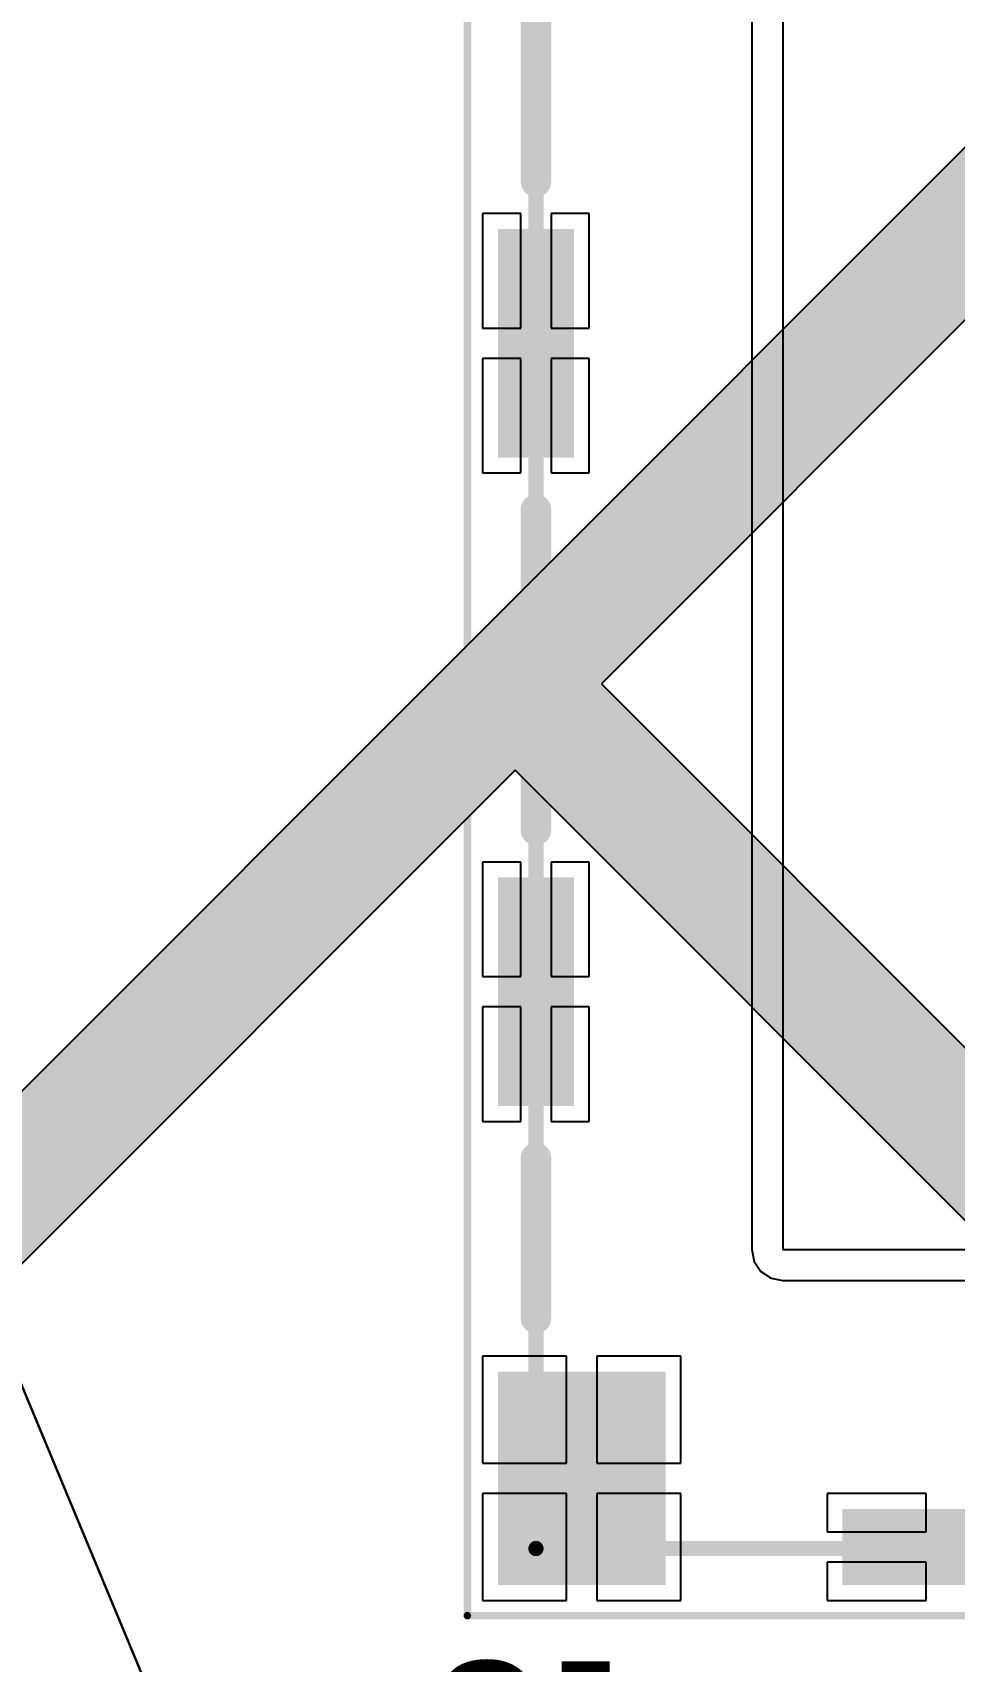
# Model space of a CAD drawing. Header units: inches. Extents: x -5 to 179, y -47 to 8.
# Drawn here: x 151.69 to 157.74, y -27.87 to -17.2 of the extents above; entities that cross this region are included whole.
import ezdxf

# ---------------------------------------------------------------- set-up
doc = ezdxf.new("R2010")
doc.units = ezdxf.units.IN
for name, color, linetype in [('Bottom 3D Body', 56, 'Continuous'), ('Bottom Courtyard', 56, 'Continuous'), ('Bottom Layer', 5, 'Continuous'), ('Bottom Overlay', 54, 'Continuous'), ('Bottom Paste', 16, 'Continuous'), ('Bottom Solder', 6, 'Continuous'), ('Mechanical 1', 6, 'Continuous'), ('Top Overlay', 2, 'Continuous'), ('Top Solder', 216, 'Continuous')]:
    doc.layers.add(name, color=color, linetype=linetype)
doc.styles.add('Arial', font='', dxfattribs={"height": 0.2})
doc.styles.get('Arial').set_extended_font_data('Arial')

# ---------------------------------------------------------------- blocks, each defined once
blk = doc.blocks.new('GCT_MEM2085_00_115_00_A_REV0_2_B_1005')
at = {"layer": 'Bottom Layer'}
for points in [[(5.55, -0.77), (5.95, -0.77), (5.95, -1.97), (5.55, -1.97)], [(4.65, -3.23), (5.95, -3.23), (5.95, -4.23), (4.65, -4.23)], [(-2.84, -3.83), (-1.44, -3.83), (-1.44, -4.23), (-2.84, -4.23)], [(1.41, -3.83), (2.81, -3.83), (2.81, -4.23), (1.41, -4.23)]]:
    blk.add_hatch(color=5, dxfattribs=at).paths.add_polyline_path(points)
at = {"layer": 'Bottom Paste'}
for points in [[(5.55, -0.77), (5.95, -0.77), (5.95, -1.97), (5.55, -1.97)], [(4.65, -3.23), (5.95, -3.23), (5.95, -4.23), (4.65, -4.23)], [(-2.84, -3.83), (-1.44, -3.83), (-1.44, -4.23), (-2.84, -4.23)], [(1.41, -3.83), (2.81, -3.83), (2.81, -4.23), (1.41, -4.23)]]:
    blk.add_hatch(color=16, dxfattribs=at).paths.add_polyline_path(points)
at = {"layer": 'Bottom Solder'}
for points in [[(5.5, -0.72), (6, -0.72), (6, -2.02), (5.5, -2.02)], [(4.6, -3.18), (6, -3.18), (6, -4.28), (4.6, -4.28)], [(-2.89, -3.78), (-1.39, -3.78), (-1.39, -4.28), (-2.89, -4.28)], [(1.36, -3.78), (2.86, -3.78), (2.86, -4.28), (1.36, -4.28)]]:
    blk.add_hatch(color=6, dxfattribs=at).paths.add_polyline_path(points)
at = {"layer": 'Bottom 3D Body'}
for points in [[(5.76, -4.03, 0.1, 0.1, 0), (5.76, 4.03, 0.1, 0.1, 0)], [(5.76, -4.03, 0.1, 0.1, 0), (-5.76, -4.03, 0.1, 0.1, 0)]]:
    blk.add_lwpolyline(points, format="xyseb", dxfattribs=at)
blk.add_lwpolyline([(5.735, -4.03, 0.05, 0.05, 1), (5.785, -4.03, 0.05, 0.05, 1)], format="xyseb", close=True, dxfattribs=at)
blk.add_lwpolyline([(5.735, -4.03, 0.05, 0.05, 1), (5.785, -4.03, 0.05, 0.05, 1)], format="xyseb", close=True, dxfattribs=at)
at = {"layer": 'Bottom Courtyard'}
for points in [[(6.2, -4.48, 0.05, 0.05, 0), (6.2, 11.62, 0.05, 0.05, 0)], [(6.2, -4.48, 0.05, 0.05, 0), (-6.2, -4.48, 0.05, 0.05, 0)]]:
    blk.add_lwpolyline(points, format="xyseb", dxfattribs=at)
blk.add_lwpolyline([(6.188, -4.48, 0.025, 0.025, 1), (6.212, -4.48, 0.025, 0.025, 1)], format="xyseb", close=True, dxfattribs=at)
blk.add_lwpolyline([(6.188, -4.48, 0.025, 0.025, 1), (6.212, -4.48, 0.025, 0.025, 1)], format="xyseb", close=True, dxfattribs=at)
at = {"layer": 'Bottom Layer'}
for p, q in [((3.8, -2.41), (3.8, 1.44)), ((-5, -2.41), (3.8, -2.41))]:
    blk.add_line(p, q, dxfattribs=at)
at = {"layer": 'Bottom Overlay'}
for points in [[(-3.2, -4.03, 0.2, 0.2, 0), (-4.25, -4.03, 0.2, 0.2, 0)], [(1.05, -4.03, 0.2, 0.2, 0), (-1.05, -4.03, 0.2, 0.2, 0)], [(4.25, -4.03, 0.2, 0.2, 0), (3.2, -4.03, 0.2, 0.2, 0)]]:
    blk.add_lwpolyline(points, format="xyseb", dxfattribs=at)
for points in [[(-4.3, -4.03, 0.1, 0.1, 1), (-4.2, -4.03, 0.1, 0.1, 1)], [(-3.25, -4.03, 0.1, 0.1, 1), (-3.15, -4.03, 0.1, 0.1, 1)], [(-1.1, -4.03, 0.1, 0.1, 1), (-1, -4.03, 0.1, 0.1, 1)], [(1, -4.03, 0.1, 0.1, 1), (1.1, -4.03, 0.1, 0.1, 1)], [(3.15, -4.03, 0.1, 0.1, 1), (3.25, -4.03, 0.1, 0.1, 1)], [(4.2, -4.03, 0.1, 0.1, 1), (4.3, -4.03, 0.1, 0.1, 1)]]:
    blk.add_lwpolyline(points, format="xyseb", close=True, dxfattribs=at)

msp = doc.modelspace()

# ---------------------------------------------------------------- linework, layer by layer
at = {"layer": 'Bottom Layer'}
for p, q in [((156.411, -16.375), (156.411, -25.175)), ((154.895, -18.385), (154.645, -18.385)), ((154.645, -18.385), (154.645, -19.135)), ((154.895, -19.135), (154.895, -18.385)), ((155.345, -18.385), (155.095, -18.385)), ((155.095, -18.385), (155.095, -19.135)), ((155.345, -19.135), (155.345, -18.385)), ((154.645, -19.135), (154.895, -19.135)), ((155.095, -19.135), (155.345, -19.135)), ((154.895, -19.335), (154.645, -19.335)), ((154.645, -19.335), (154.645, -20.085)), ((154.895, -20.085), (154.895, -19.335)), ((155.345, -19.335), (155.095, -19.335)), ((155.095, -19.335), (155.095, -20.085)), ((155.345, -20.085), (155.345, -19.335)), ((154.645, -20.085), (154.895, -20.085)), ((155.095, -20.085), (155.345, -20.085)), ((154.895, -22.635), (154.645, -22.635)), ((154.645, -22.635), (154.645, -23.385)), ((154.895, -23.385), (154.895, -22.635)), ((155.345, -22.635), (155.095, -22.635)), ((155.095, -22.635), (155.095, -23.385)), ((155.345, -23.385), (155.345, -22.635)), ((154.645, -23.385), (154.895, -23.385)), ((155.095, -23.385), (155.345, -23.385)), ((154.895, -23.585), (154.645, -23.585)), ((154.645, -23.585), (154.645, -24.335)), ((154.895, -24.335), (154.895, -23.585)), ((155.345, -23.585), (155.095, -23.585)), ((155.095, -23.585), (155.095, -24.335)), ((155.345, -24.335), (155.345, -23.585)), ((154.645, -24.335), (154.895, -24.335)), ((155.095, -24.335), (155.345, -24.335)), ((156.411, -25.175), (156.427, -25.253)), ((156.427, -25.253), (156.471, -25.319)), ((156.471, -25.319), (156.537, -25.363)), ((156.537, -25.363), (156.615, -25.379)), ((156.615, -25.379), (160.465, -25.379)), ((155.195, -25.875), (154.645, -25.875)), ((154.645, -25.875), (154.645, -26.575)), ((155.195, -26.575), (155.195, -25.875)), ((155.945, -25.875), (155.395, -25.875)), ((155.395, -25.875), (155.395, -26.575)), ((155.945, -26.575), (155.945, -25.875)), ((154.645, -26.575), (155.195, -26.575)), ((155.395, -26.575), (155.945, -26.575)), ((155.195, -26.775), (154.645, -26.775)), ((154.645, -26.775), (154.645, -27.475)), ((155.195, -27.475), (155.195, -26.775)), ((155.945, -26.775), (155.395, -26.775)), ((155.395, -26.775), (155.395, -27.475)), ((155.945, -27.475), (155.945, -26.775)), ((157.555, -26.775), (156.905, -26.775)), ((156.905, -26.775), (156.905, -27.025)), ((157.555, -27.025), (157.555, -26.775)), ((156.905, -27.025), (157.555, -27.025)), ((157.555, -27.225), (156.905, -27.225)), ((156.905, -27.225), (156.905, -27.475)), ((157.555, -27.475), (157.555, -27.225)), ((154.645, -27.475), (155.195, -27.475)), ((155.395, -27.475), (155.945, -27.475)), ((156.905, -27.475), (157.555, -27.475))]:
    msp.add_line(p, q, dxfattribs=at)
at = {"layer": 'Mechanical 1'}
for points in [[(144.95, -31.375, 0.8, 0.8, 0), (158.725, -17.6, 0.8, 0.8, 0)], [(154.858, -21.467, 0.8, 0.8, 0), (158.366, -24.975, 0.8, 0.8, 0)]]:
    msp.add_lwpolyline(points, format="xyseb", dxfattribs=at)
msp.add_lwpolyline([(154.658, -21.467, 0.4, 0.4, 1), (155.058, -21.467, 0.4, 0.4, 1)], format="xyseb", close=True, dxfattribs=at)
at = {"layer": 'Top Overlay'}
msp.add_line((148.223, -17.919), (154.999, -34.164), dxfattribs=at)
at = {"layer": 'Top Solder'}
for p, q in [((151.054, -24.705), (158.441, -17.317)), ((154.999, -34.164), (148.223, -17.919)), ((158.891, -18), (155.424, -21.467)), ((155.424, -21.467), (158.532, -24.575)), ((154.858, -22.033), (151.387, -25.504)), ((158.083, -25.258), (154.858, -22.033))]:
    msp.add_line(p, q, dxfattribs=at)

# ---------------------------------------------------------------- block references
at = {"rotation": 270}
msp.add_blockref('GCT_MEM2085_00_115_00_A_REV0_2_B_1005', (159.025, -21.375), dxfattribs=at)

# ---------------------------------------------------------------- texts
at = {"layer": 'Bottom Overlay', "style": 'Arial', "text_generation_flag": 2}
msp.add_text('J3', height=1, dxfattribs=at).set_placement((155.758, -28.875))

doc.saveas('drawing.dxf')
